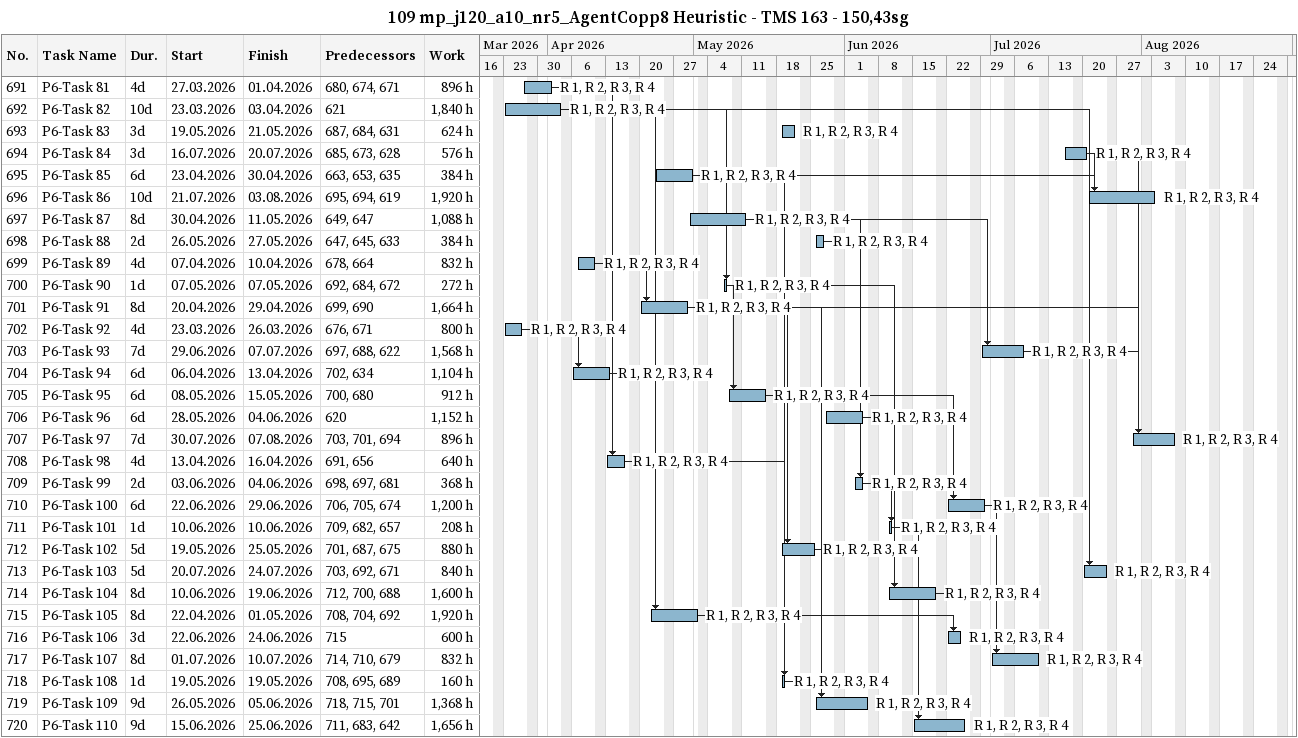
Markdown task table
109 mp_j120_a10_nr5_AgentCopp8 Heuristic - TMS 163 - 150,43sg

| ID | Task | Duration | Start | Finish | Predecessors | Resources | Work (h) |
|---|---|---|---|---|---|---|---|
| 691 | P6-Task 81 | 4d | 2026-03-27 | 2026-04-01 | 680, 674, 671 | R 1, R 2, R 3, R 4 | 896 |
| 692 | P6-Task 82 | 10d | 2026-03-23 | 2026-04-03 | 621 | R 1, R 2, R 3, R 4 | 1840 |
| 693 | P6-Task 83 | 3d | 2026-05-19 | 2026-05-21 | 687, 684, 631 | R 1, R 2, R 3, R 4 | 624 |
| 694 | P6-Task 84 | 3d | 2026-07-16 | 2026-07-20 | 685, 673, 628 | R 1, R 2, R 3, R 4 | 576 |
| 695 | P6-Task 85 | 6d | 2026-04-23 | 2026-04-30 | 663, 653, 635 | R 1, R 2, R 3, R 4 | 384 |
| 696 | P6-Task 86 | 10d | 2026-07-21 | 2026-08-03 | 695, 694, 619 | R 1, R 2, R 3, R 4 | 1920 |
| 697 | P6-Task 87 | 8d | 2026-04-30 | 2026-05-11 | 649, 647 | R 1, R 2, R 3, R 4 | 1088 |
| 698 | P6-Task 88 | 2d | 2026-05-26 | 2026-05-27 | 647, 645, 633 | R 1, R 2, R 3, R 4 | 384 |
| 699 | P6-Task 89 | 4d | 2026-04-07 | 2026-04-10 | 678, 664 | R 1, R 2, R 3, R 4 | 832 |
| 700 | P6-Task 90 | 1d | 2026-05-07 | 2026-05-07 | 692, 684, 672 | R 1, R 2, R 3, R 4 | 272 |
| 701 | P6-Task 91 | 8d | 2026-04-20 | 2026-04-29 | 699, 690 | R 1, R 2, R 3, R 4 | 1664 |
| 702 | P6-Task 92 | 4d | 2026-03-23 | 2026-03-26 | 676, 671 | R 1, R 2, R 3, R 4 | 800 |
| 703 | P6-Task 93 | 7d | 2026-06-29 | 2026-07-07 | 697, 688, 622 | R 1, R 2, R 3, R 4 | 1568 |
| 704 | P6-Task 94 | 6d | 2026-04-06 | 2026-04-13 | 702, 634 | R 1, R 2, R 3, R 4 | 1104 |
| 705 | P6-Task 95 | 6d | 2026-05-08 | 2026-05-15 | 700, 680 | R 1, R 2, R 3, R 4 | 912 |
| 706 | P6-Task 96 | 6d | 2026-05-28 | 2026-06-04 | 620 | R 1, R 2, R 3, R 4 | 1152 |
| 707 | P6-Task 97 | 7d | 2026-07-30 | 2026-08-07 | 703, 701, 694 | R 1, R 2, R 3, R 4 | 896 |
| 708 | P6-Task 98 | 4d | 2026-04-13 | 2026-04-16 | 691, 656 | R 1, R 2, R 3, R 4 | 640 |
| 709 | P6-Task 99 | 2d | 2026-06-03 | 2026-06-04 | 698, 697, 681 | R 1, R 2, R 3, R 4 | 368 |
| 710 | P6-Task 100 | 6d | 2026-06-22 | 2026-06-29 | 706, 705, 674 | R 1, R 2, R 3, R 4 | 1200 |
| 711 | P6-Task 101 | 1d | 2026-06-10 | 2026-06-10 | 709, 682, 657 | R 1, R 2, R 3, R 4 | 208 |
| 712 | P6-Task 102 | 5d | 2026-05-19 | 2026-05-25 | 701, 687, 675 | R 1, R 2, R 3, R 4 | 880 |
| 713 | P6-Task 103 | 5d | 2026-07-20 | 2026-07-24 | 703, 692, 671 | R 1, R 2, R 3, R 4 | 840 |
| 714 | P6-Task 104 | 8d | 2026-06-10 | 2026-06-19 | 712, 700, 688 | R 1, R 2, R 3, R 4 | 1600 |
| 715 | P6-Task 105 | 8d | 2026-04-22 | 2026-05-01 | 708, 704, 692 | R 1, R 2, R 3, R 4 | 1920 |
| 716 | P6-Task 106 | 3d | 2026-06-22 | 2026-06-24 | 715 | R 1, R 2, R 3, R 4 | 600 |
| 717 | P6-Task 107 | 8d | 2026-07-01 | 2026-07-10 | 714, 710, 679 | R 1, R 2, R 3, R 4 | 832 |
| 718 | P6-Task 108 | 1d | 2026-05-19 | 2026-05-19 | 708, 695, 689 | R 1, R 2, R 3, R 4 | 160 |
| 719 | P6-Task 109 | 9d | 2026-05-26 | 2026-06-05 | 718, 715, 701 | R 1, R 2, R 3, R 4 | 1368 |
| 720 | P6-Task 110 | 9d | 2026-06-15 | 2026-06-25 | 711, 683, 642 | R 1, R 2, R 3, R 4 | 1656 |
